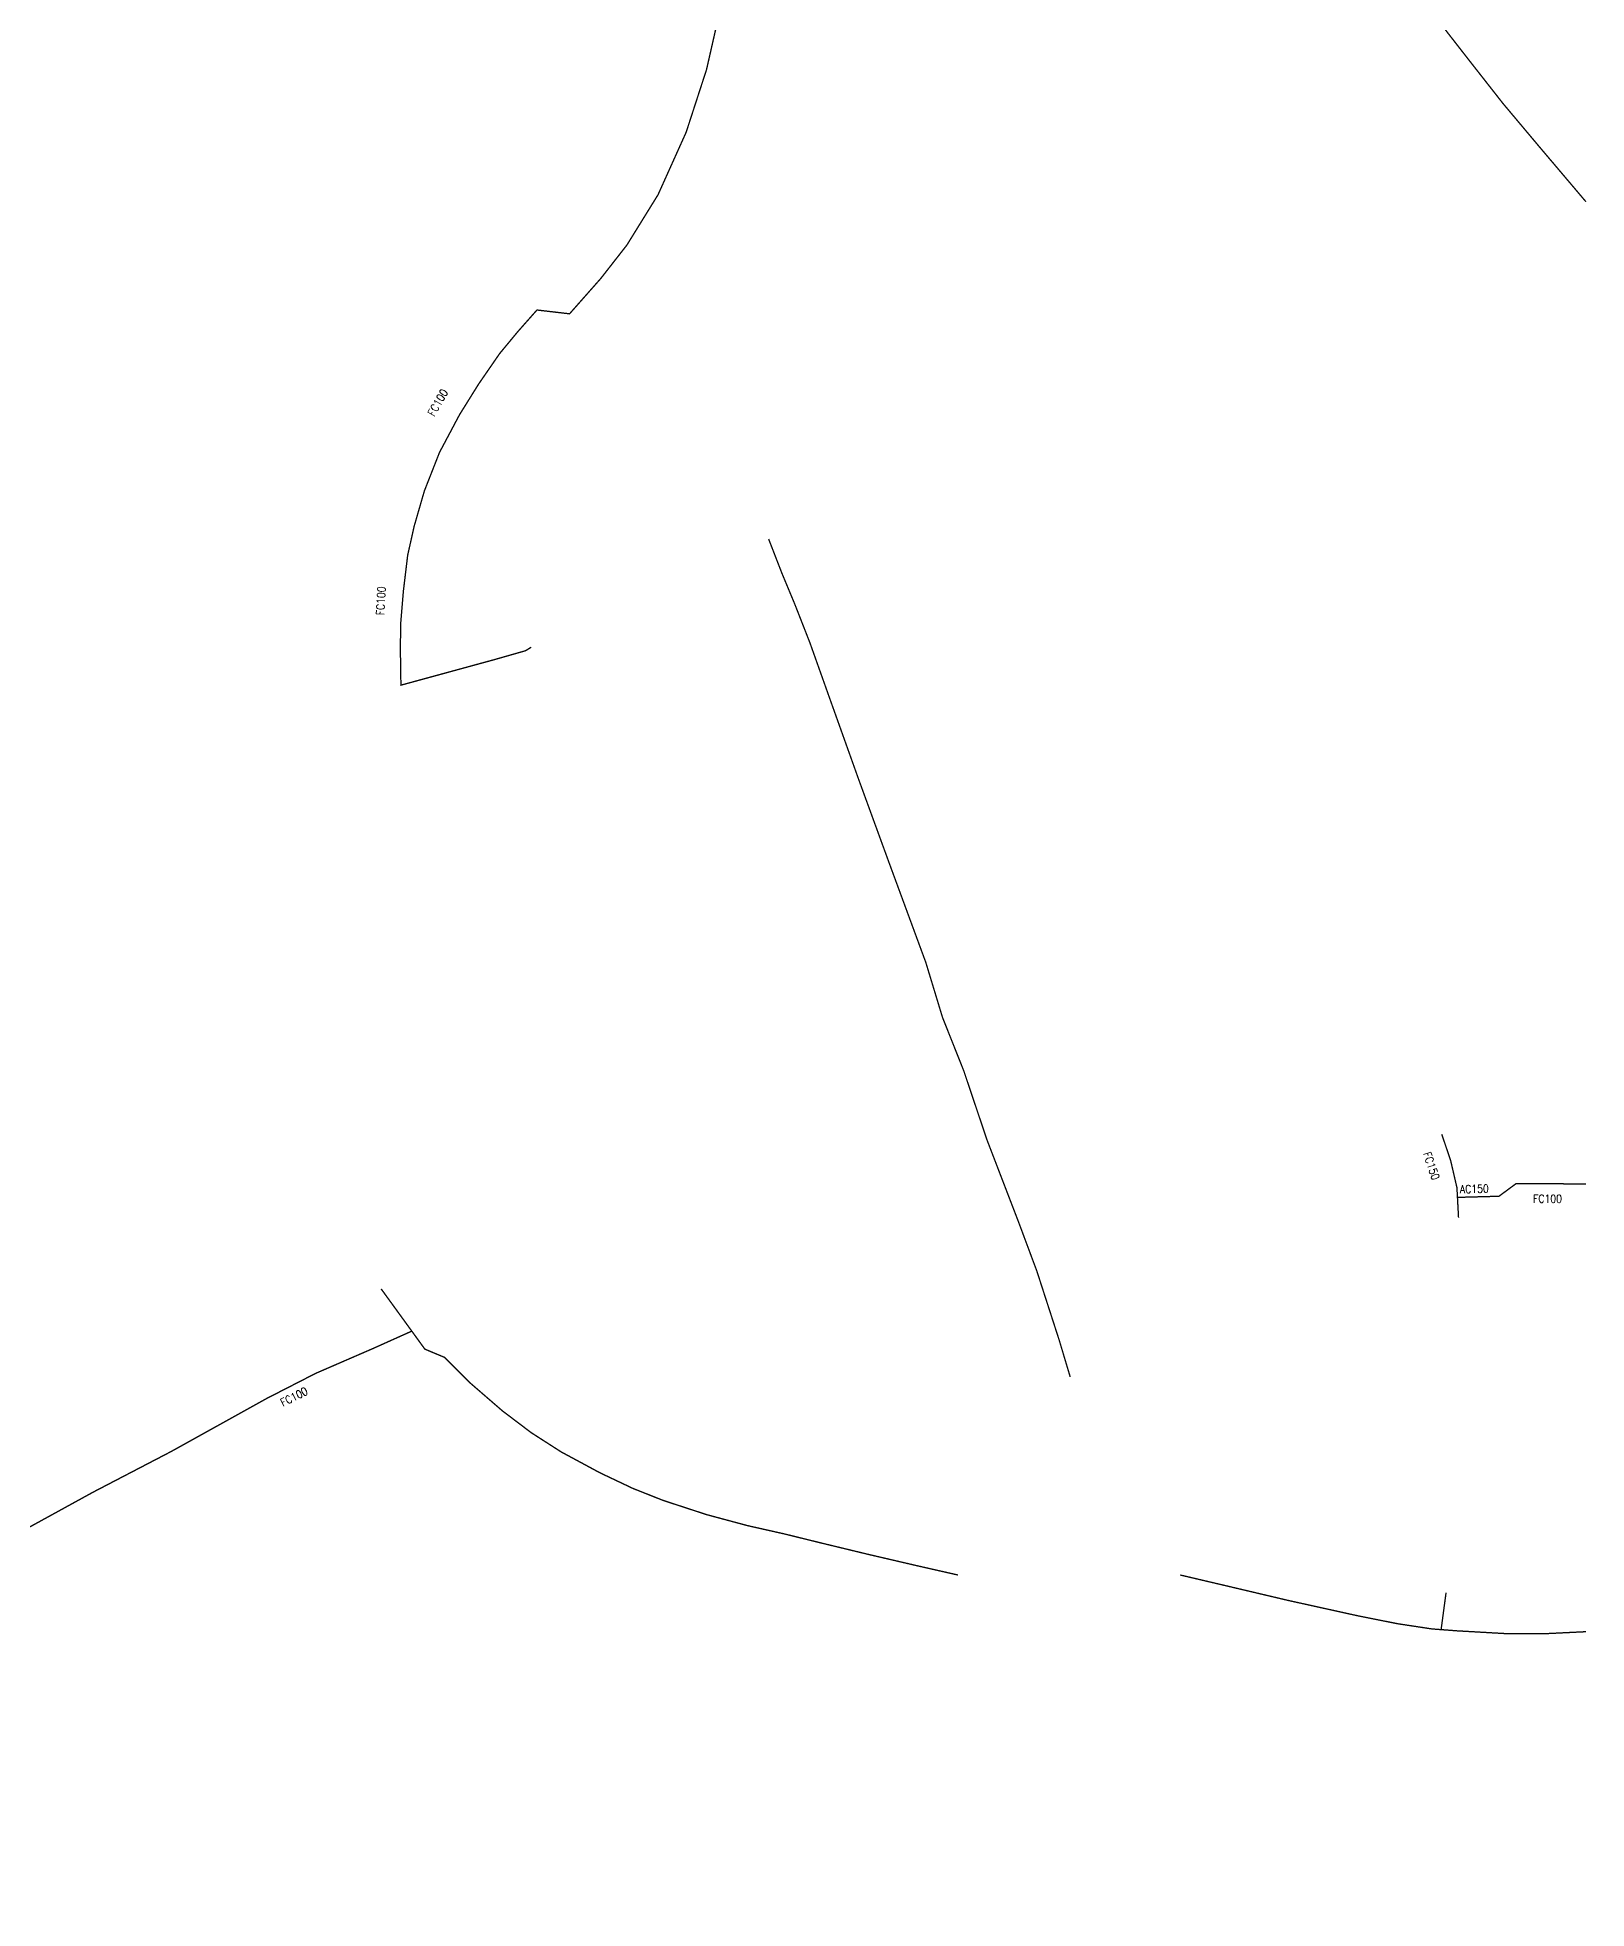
# Model space of a CAD drawing. Header units: millimetres. Extents: x 159000 to 160000, y 157069 to 157880.
# Drawn here: x 159709.6 to 160000.1, y 157137.4 to 157488.2 of the extents above; entities that cross this region are included whole.
import ezdxf
from ezdxf.enums import TextEntityAlignment as Align

# ---------------------------------------------------------------- set-up
doc = ezdxf.new("R2010")
doc.units = ezdxf.units.MM
doc.layers.add('L_908', color=5, linetype='CONTINUOUS')
doc.styles.get("Standard").update_dxf_attribs({"font": 'romans.shx', "width": 0.85})
doc.linetypes.add('BP_HS', pattern='A,2,-1,["G",Standard,S=0.85,R=0,X=-0.27,Y=-0.4],-1', length=4)

msp = doc.modelspace()

# ---------------------------------------------------------------- linework, layer by layer
at = {"layer": 'L_908', "linetype": 'BP_HS', "const_width": 0.25, "flags": 128}
for points in [[(159960.95, 157557.68), (159965.69, 157551.64), (159962.92, 157549.61), (159960.39, 157545.78), (159958.28, 157541.41), (159957.26, 157538.25), (159956.1, 157532.99), (159955.54, 157528.4), (159955.5, 157524.29), (159956.59, 157520.05), (159957.96, 157516.64), (159960.46, 157510.94), (159963.44, 157505.32), (159966.32, 157500.37), (159969.63, 157495.12), (159973.81, 157489.43), (159978.27, 157483.71), (159984.46, 157475.82), (159991.31, 157467.67), (160000, 157457.42)], [(159834.15, 157549.74), (159835.82, 157537.14), (159837.38, 157526.26), (159838.52, 157515.66), (159838.4, 157501.56), (159837.39, 157492.34), (159835.08, 157482.18), (159831.26, 157470.44), (159825.99, 157458.73), (159820.15, 157449.3), (159815.25, 157443.03), (159809.4, 157436.41), (159803.28, 157437.12), (159799.68, 157433.05), (159796.29, 157428.96), (159792.35, 157423.25), (159788.76, 157417.49), (159785.01, 157410.43), (159782.17, 157403.21), (159780.25, 157396.57), (159779.04, 157391.16), (159778.23, 157384.42), (159777.72, 157378.26), (159777.67, 157373.41), (159777.77, 157366.79), (159795.49, 157371.63), (159801.15, 157373.25), (159802.21, 157373.91)], [(159846.73, 157394.19), (159849.26, 157387.67), (159851.64, 157381.96), (159854.47, 157374.74), (159858.13, 157364.46), (159863.6, 157349.16), (159869.26, 157333.66), (159876.2, 157314.83), (159879.34, 157304.5), (159883.31, 157294.53), (159887.7, 157281.49), (159893.55, 157266.28), (159897.02, 157256.98), (159901.21, 157244.04), (159903.29, 157237.1)], [(159774.06, 157253.62), (159782.26, 157242.32), (159785.94, 157240.78), (159790.63, 157236.09), (159796.79, 157230.76), (159802.22, 157226.65), (159807.83, 157223.05), (159815.07, 157219.15), (159821.25, 157216.22), (159826.92, 157213.97), (159835.12, 157211.29), (159842.75, 157209.24), (159849.76, 157207.66), (159856.58, 157205.98), (159865.48, 157203.83), (159874.51, 157201.73), (159882.22, 157199.98)], [(159779.81, 157245.7), (159772.52, 157242.43), (159761.79, 157237.78), (159752.52, 157233.03), (159734.67, 157223.12), (159720.03, 157215.5), (159705.42, 157207.48), (159694.69, 157201.98), (159675.33, 157191.24), (159662.01, 157184.46), (159648.1, 157177.25), (159633.79, 157170.1), (159617.49, 157161.47), (159601.96, 157153.47), (159588.95, 157146.73), (159580.62, 157142.45), (159573.6, 157138.78), (159571.25, 157137.57)], [(159972.86, 157189.87), (159973.77, 157196.67)]]:
    msp.add_lwpolyline(points, dxfattribs=at)
at = {"layer": 'L_908', "linetype": 'BP_HS', "flags": 128}
for points in [[(159976.11, 157266.97, 0.25, 0.25, 0), (159975.81, 157272.59, 0.25, 0.25, 0), (159974.63, 157277.68, 0.25, 0.25, 0), (159972.96, 157282.61, 0, 0, 0)], [(159975.95, 157270.77, 0.25, 0.25, 0), (159983.69, 157270.98, 0.25, 0.25, 0), (159986.93, 157273.37, 0.25, 0.25, 0), (160000, 157273.28, 0, 0, 0)]]:
    msp.add_lwpolyline(points, format="xyseb", dxfattribs=at)
at = {"layer": 'L_908', "linetype": 'BP_HS', "const_width": 0.25}
msp.add_lwpolyline([(160000, 157189.35), (159992.84, 157189), (159984.82, 157189), (159975.85, 157189.51), (159971.11, 157189.87), (159964.71, 157190.84), (159957.22, 157192.33), (159944.17, 157195.21), (159932.56, 157197.95), (159923.91, 157199.98)], dxfattribs=at)

# ---------------------------------------------------------------- texts
at = {"layer": 'L_908', "linetype": 'Continuous', "width": 0.85}
for rotation, p in [(60.1899, (159784.69, 157419.76)), (87, (159774.01, 157382.6))]:
    msp.add_text('FC100', height=1.5, rotation=rotation, dxfattribs=at).set_placement(p, align=Align.MIDDLE_CENTER)
for s, rotation, p in [('FC150', 288.7308, (159969.45, 157279)), ('AC150', 1.571, (159976.39, 157271.53)), ('FC100', 359.9878, (159990.1, 157269.77)), ('FC100', 26.552, (159755.64, 157231.51))]:
    msp.add_text(s, height=1.5, rotation=rotation, dxfattribs=at).set_placement(p)

doc.saveas('drawing.dxf')
